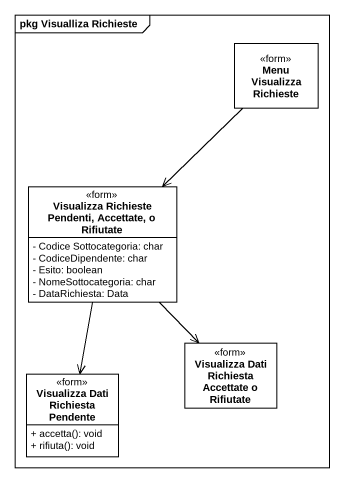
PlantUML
@startuml
mainframe pkg Visualliza Richieste
hide circle
hide empty members
skinparam classAttributeIconSize 0
class "Menu Visualizza Richieste" as Menu_Visualizza_Richieste <<form>>
class "Visualizza Richieste Pendenti, Accettate, o Rifiutate" as Visualizza_Richieste <<form>> {
  - Codice Sottocategoria: char
  - CodiceDipendente: char
  - Esito: boolean
  - NomeSottocategoria: char
  - DataRichiesta: Data
}
class "Visualizza Dati Richiesta Pendente" as Visualizza_Dati_Richiesta <<form>> {
  + accetta(): void
  + rifiuta(): void
}
class "Visualizza Dati Richiesta Accettate o Rifiutate" as Visualizza_Dati_Richiesta_2 <<form>>
Menu_Visualizza_Richieste --> Visualizza_Richieste
Visualizza_Richieste --> Visualizza_Dati_Richiesta
Visualizza_Richieste --> Visualizza_Dati_Richiesta_2
@enduml
